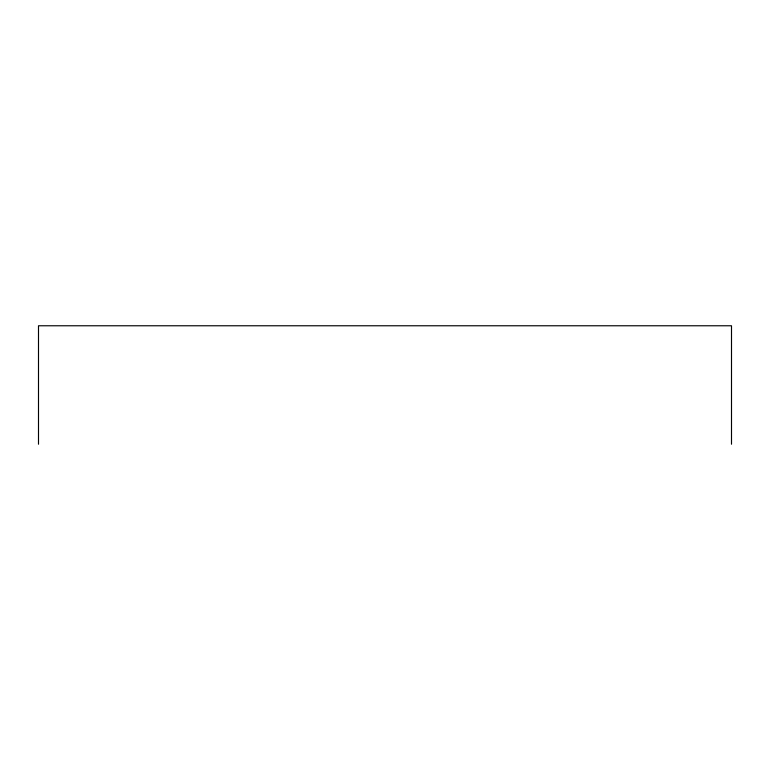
<?xml version="1.0" encoding="UTF-8"?>
<svg xmlns="http://www.w3.org/2000/svg" width="770" height="770" viewBox="0 0 770 770"><rect width="100%" height="100%" fill="white"/><g stroke="black" fill="none" stroke-linecap="round" stroke-linejoin="round"><path stroke-width="1.16" d="M731.5 444.232L731.5 325.768L38.5 325.768L38.5 444.232"/></g></svg>
